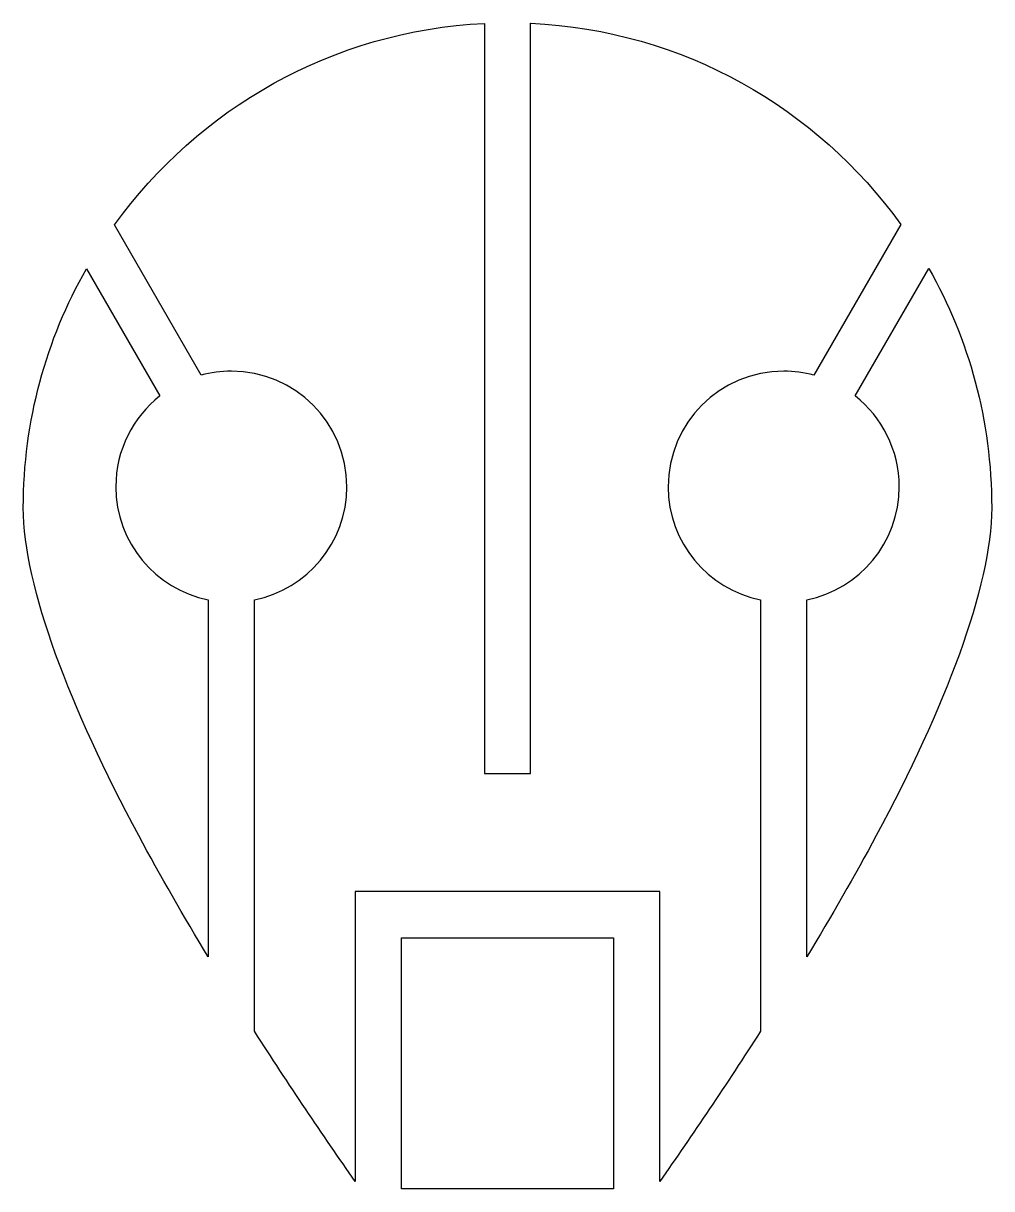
# Model space of a CAD drawing. Header units: centimetres. Extents: x -8.2 to 8.2, y -9.8 to 10.
import ezdxf

# ---------------------------------------------------------------- set-up
doc = ezdxf.new("R2010")
doc.units = ezdxf.units.CM
doc.header["$MEASUREMENT"] = 0
doc.layers.add('Layer 1', color=7, linetype='Continuous')

msp = doc.modelspace()

# ---------------------------------------------------------------- linework, layer by layer
at = {"layer": 'Layer 1'}
for points, knots in [([(0.39402, 10.01224), (0.39402, 10.01224), (0.39402, -2.75888), (0.39402, -2.75888), (0.39402, -2.75888), (0.39402, -2.75888), (-0.3941, -2.75888), (-0.3941, -2.75888), (-0.3941, -2.75888), (-0.3941, -2.75888), (-0.3941, 10.0111), (-0.3941, 10.0111), (-0.3941, 10.0111), (-2.98334, 9.88439), (-5.26197, 8.56002), (-6.68716, 6.58133), (-6.68716, 6.58133), (-6.68716, 6.58133), (-5.21035, 4.02351), (-5.21035, 4.02351), (-5.21035, 4.02351), (-5.0475, 4.06724), (-4.87638, 4.09089), (-4.6997, 4.09089), (-4.6997, 4.09089), (-3.614, 4.09089), (-2.73383, 3.21076), (-2.73383, 2.12502), (-2.73383, 2.12502), (-2.73383, 1.17388), (-3.40936, 0.38053), (-4.3067, 0.19849), (-4.3067, 0.19849), (-4.3067, 0.19849), (-4.3067, -7.14228), (-4.3067, -7.14228), (-4.3067, -7.14228), (-3.72849, -8.04594), (-3.14286, -8.91249), (-2.58996, -9.70415), (-2.58996, -9.70415), (-2.58996, -9.70415), (-2.58996, -4.7654), (-2.58996, -4.7654), (-2.58996, -4.7654), (-2.58996, -4.7654), (2.58987, -4.7654), (2.58987, -4.7654), (2.58987, -4.7654), (2.58987, -4.7654), (2.58987, -9.70399), (2.58987, -9.70399), (2.58987, -9.70399), (3.14269, -8.91237), (3.72841, -8.04578), (4.30665, -7.14212), (4.30665, -7.14212), (4.30665, -7.14212), (4.30666, 0.19844), (4.30666, 0.19844), (4.30666, 0.19844), (3.40924, 0.38048), (2.73371, 1.17379), (2.73371, 2.12501), (2.73371, 2.12501), (2.73371, 3.21071), (3.61388, 4.09088), (4.69958, 4.09088), (4.69958, 4.09088), (4.87626, 4.09088), (5.04747, 4.06718), (5.21036, 4.02341), (5.21036, 4.02341), (5.21036, 4.02341), (6.69172, 6.5892), (6.69172, 6.5892), (6.69172, 6.5892), (5.26897, 8.57109), (2.99114, 9.89411), (0.3941, 10.01218), (0.3941, 10.01218), (0.3941, 10.01218), (0.39402, 10.01224), (0.39402, 10.01224)], [0, 0, 0, 0, 0.04545455, 0.04545455, 0.04545455, 0.04545455, 0.09090909, 0.09090909, 0.09090909, 0.09090909, 0.13636364, 0.13636364, 0.13636364, 0.13636364, 0.18181818, 0.18181818, 0.18181818, 0.18181818, 0.22727273, 0.22727273, 0.22727273, 0.22727273, 0.27272727, 0.27272727, 0.27272727, 0.27272727, 0.31818182, 0.31818182, 0.31818182, 0.31818182, 0.36363636, 0.36363636, 0.36363636, 0.36363636, 0.40909091, 0.40909091, 0.40909091, 0.40909091, 0.45454545, 0.45454545, 0.45454545, 0.45454545, 0.5, 0.5, 0.5, 0.5, 0.54545455, 0.54545455, 0.54545455, 0.54545455, 0.59090909, 0.59090909, 0.59090909, 0.59090909, 0.63636364, 0.63636364, 0.63636364, 0.63636364, 0.68181818, 0.68181818, 0.68181818, 0.68181818, 0.72727273, 0.72727273, 0.72727273, 0.72727273, 0.77272727, 0.77272727, 0.77272727, 0.77272727, 0.81818182, 0.81818182, 0.81818182, 0.81818182, 0.86363636, 0.86363636, 0.86363636, 0.86363636, 0.90909091, 0.90909091, 0.90909091, 0.90909091, 1, 1, 1, 1]), ([(-7.16615, 5.83491), (-7.8491, 4.63371), (-8.23975, 3.24546), (-8.23975, 1.76718), (-8.23975, 1.76718), (-8.23975, 0.41814), (-7.4273, -1.66466), (-6.27611, -3.81417), (-6.27611, -3.81417), (-5.90908, -4.49953), (-5.50941, -5.19281), (-5.09473, -5.87758), (-5.09473, -5.87758), (-5.09473, -5.87758), (-5.09473, 0.19882), (-5.09473, 0.19882), (-5.09473, 0.19882), (-5.99122, 0.38166), (-6.66566, 1.17459), (-6.66566, 2.12505), (-6.66566, 2.12505), (-6.66566, 2.7515), (-6.3723, 3.30913), (-5.91579, 3.66911), (-5.91579, 3.66911), (-5.91579, 3.66911), (-7.1662, 5.83486), (-7.1662, 5.83486), (-7.1662, 5.83486), (-7.1662, 5.83486), (-7.16615, 5.83491), (-7.16615, 5.83491)], [0, 0, 0, 0, 0.11111111, 0.11111111, 0.11111111, 0.11111111, 0.22222222, 0.22222222, 0.22222222, 0.22222222, 0.33333333, 0.33333333, 0.33333333, 0.33333333, 0.44444444, 0.44444444, 0.44444444, 0.44444444, 0.55555556, 0.55555556, 0.55555556, 0.55555556, 0.66666667, 0.66666667, 0.66666667, 0.66666667, 0.77777778, 0.77777778, 0.77777778, 0.77777778, 1, 1, 1, 1]), ([(7.16982, 5.84153), (7.16982, 5.84153), (5.91574, 3.66904), (5.91574, 3.66904), (5.91574, 3.66904), (6.37217, 3.30905), (6.66557, 2.75146), (6.66557, 2.12506), (6.66557, 2.12506), (6.66557, 1.17459), (5.99109, 0.38171), (5.09464, 0.19883), (5.09464, 0.19883), (5.09464, 0.19883), (5.09465, -5.87737), (5.09465, -5.87737), (5.09465, -5.87737), (5.50929, -5.19269), (5.90891, -4.49949), (6.27594, -3.81422), (6.27594, -3.81422), (7.42713, -1.66467), (8.23945, 0.41818), (8.23945, 1.76713), (8.23945, 1.76713), (8.23945, 3.24836), (7.85066, 4.63894), (7.16986, 5.84148), (7.16986, 5.84148), (7.16986, 5.84148), (7.16982, 5.84153), (7.16982, 5.84153)], [0, 0, 0, 0, 0.11111111, 0.11111111, 0.11111111, 0.11111111, 0.22222222, 0.22222222, 0.22222222, 0.22222222, 0.33333333, 0.33333333, 0.33333333, 0.33333333, 0.44444444, 0.44444444, 0.44444444, 0.44444444, 0.55555556, 0.55555556, 0.55555556, 0.55555556, 0.66666667, 0.66666667, 0.66666667, 0.66666667, 0.77777778, 0.77777778, 0.77777778, 0.77777778, 1, 1, 1, 1]), ([(-1.80184, -5.55339), (-1.80184, -5.55339), (-1.80184, -9.82429), (-1.80184, -9.82429), (-1.80184, -9.82429), (-1.80184, -9.82429), (1.80184, -9.82429), (1.80184, -9.82429), (1.80184, -9.82429), (1.80184, -9.82429), (1.80184, -5.55335), (1.80184, -5.55335), (1.80184, -5.55335), (1.80184, -5.55335), (-1.80184, -5.55335), (-1.80184, -5.55335), (-1.80184, -5.55335), (-1.80184, -5.55335), (-1.80184, -5.55339), (-1.80184, -5.55339)], [0, 0, 0, 0, 0.16666667, 0.16666667, 0.16666667, 0.16666667, 0.33333333, 0.33333333, 0.33333333, 0.33333333, 0.5, 0.5, 0.5, 0.5, 0.66666667, 0.66666667, 0.66666667, 0.66666667, 1, 1, 1, 1])]:
    msp.add_open_spline(points, degree=3, knots=knots, dxfattribs=at)

doc.saveas('drawing.dxf')
